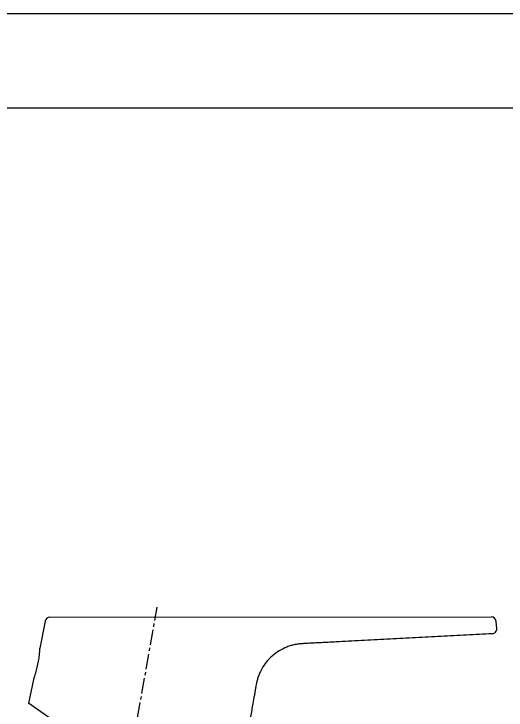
# Model space of a CAD drawing. Extents: x 23502 to 24096, y -2734 to -2314.
# Drawn here: x 23610.6 to 23710.2, y -2455 to -2313.9 of the extents above; entities that cross this region are included whole.
import ezdxf

# ---------------------------------------------------------------- set-up
doc = ezdxf.new("R2010")
doc.units = 0
doc.header["$LTSCALE"] = 5
doc.header["$MEASUREMENT"] = 0
doc.linetypes.add('CENTER', pattern=[2, 1.25, -0.25, 0.25, -0.25])
doc.layers.get('0').update_dxf_attribs({"color": 2, "linetype": 'CONTINUOUS'})
for name, color, linetype in [('02___PRT_ALL_AXES', 7, 'CONTINUOUS'), ('CL', 1, 'CENTER'), ('TXT', 4, 'CONTINUOUS')]:
    doc.layers.add(name, color=color, linetype=linetype)

msp = doc.modelspace()

# ---------------------------------------------------------------- linework, layer by layer
at = {"color": 7, "linetype": 'Continuous'}
for p, q in [((23617.87, -2436.17), (23707.23, -2436.14)), ((23616.89, -2436.97), (23615.79, -2442.47)), ((23708.35, -2438.46), (23708.23, -2437.05)), ((23614.51, -2448.85), (23613.55, -2453.64))]:
    msp.add_line(p, q, dxfattribs=at)
at = {"linetype": 'Continuous'}
msp.add_lwpolyline([(23501.57, -2733.93), (24095.57, -2733.93), (24095.57, -2313.93), (23501.57, -2313.93)], close=True, dxfattribs=at)
at = {"color": 7, "linetype": 'Continuous'}
for centre, start, end in [((23617.87, -2437.17), 90.021, 168.6602), ((23707.23, -2437.14), 5.0215, 89.9872), ((23707.36, -2438.55), 273.0213, 5.0204)]:
    msp.add_arc(centre, 1, start, end, dxfattribs=at)
for points, knots in [([(23707.41, -2439.55), (23705.69, -2439.64), (23702.24, -2439.82), (23697.07, -2440.09), (23691.91, -2440.36), (23686.74, -2440.64), (23682.44, -2440.86), (23679, -2441.04), (23676.86, -2441.16), (23675.16, -2441.25), (23673.86, -2441.32), (23672.5, -2441.39), (23671.35, -2441.44), (23670.44, -2441.49), (23669.82, -2441.52), (23669.27, -2441.56), (23668.78, -2441.58), (23668.34, -2441.62), (23667.78, -2441.7), (23667.08, -2441.84), (23666.26, -2442.08), (23665.19, -2442.5), (23663.93, -2443.19), (23662.58, -2444.26), (23661.44, -2445.55), (23660.68, -2446.77), (23660.21, -2447.81), (23659.92, -2448.62), (23659.7, -2449.45), (23659.56, -2450.29), (23659.41, -2451.14), (23659.21, -2452.28), (23658.9, -2454.02), (23658.5, -2456.32), (23658.05, -2458.89), (23657.6, -2461.43), (23657.15, -2463.97), (23656.56, -2467.37), (23656.11, -2469.91), (23655.81, -2471.61)], [0, 0, 0, 0, 0.069889, 0.139785, 0.209683, 0.279548, 0.34929, 0.384389, 0.418999, 0.436004, 0.453428, 0.471882, 0.491009, 0.500174, 0.508687, 0.516261, 0.52263, 0.528298, 0.534107, 0.545675, 0.557254, 0.568813, 0.59199, 0.615124, 0.63826, 0.661397, 0.672977, 0.684555, 0.696131, 0.707696, 0.719278, 0.730857, 0.754703, 0.790842, 0.825447, 0.860414, 0.895299, 0.930202, 1, 1, 1, 1]), ([(23615.79, -2442.47), (23615.79, -2442.47), (23615.79, -2442.48), (23615.79, -2442.48), (23615.79, -2442.48), (23615.79, -2442.49), (23615.79, -2442.51), (23615.78, -2442.54), (23615.78, -2442.57), (23615.78, -2442.62), (23615.78, -2442.67), (23615.77, -2442.75), (23615.76, -2442.87), (23615.75, -2443.03), (23615.73, -2443.22), (23615.72, -2443.44), (23615.69, -2443.67), (23615.65, -2444.02), (23615.59, -2444.49), (23615.5, -2445.09), (23615.38, -2445.71), (23615.25, -2446.32), (23615.11, -2446.9), (23614.98, -2447.36), (23614.88, -2447.7), (23614.81, -2447.93), (23614.75, -2448.13), (23614.69, -2448.31), (23614.64, -2448.47), (23614.6, -2448.59), (23614.57, -2448.66), (23614.56, -2448.71), (23614.54, -2448.75), (23614.53, -2448.79), (23614.52, -2448.81), (23614.52, -2448.83), (23614.51, -2448.84), (23614.51, -2448.84), (23614.51, -2448.85), (23614.51, -2448.85), (23614.51, -2448.85)], [0, 0, 0, 0, 0.000152, 0.000608, 0.001366, 0.002427, 0.005449, 0.009666, 0.015072, 0.021653, 0.02939, 0.03826, 0.059307, 0.084592, 0.113853, 0.146808, 0.183138, 0.222495, 0.308779, 0.402382, 0.499706, 0.597013, 0.690587, 0.776875, 0.816257, 0.852632, 0.885653, 0.914996, 0.940376, 0.961518, 0.970434, 0.978214, 0.984834, 0.990272, 0.994516, 0.997557, 0.998624, 0.999388, 0.999847, 1, 1, 1, 1])]:
    msp.add_open_spline(points, degree=3, knots=knots, dxfattribs=at)
at = {"layer": '02___PRT_ALL_AXES', "color": 7, "linetype": 'Continuous'}
msp.add_line((23633.67, -2467.72), (23613.55, -2453.64), dxfattribs=at)
at = {"layer": 'CL', "ltscale": 0.5}
msp.add_line((23626.08, -2510.75), (23639.58, -2434.16), dxfattribs=at)
at = {"layer": 'TXT', "color": 4}
msp.add_lwpolyline([(23527.57, -2332.93), (24081.57, -2332.93), (24081.57, -2722.93), (23527.57, -2722.93)], close=True, dxfattribs=at)

doc.saveas('drawing.dxf')
